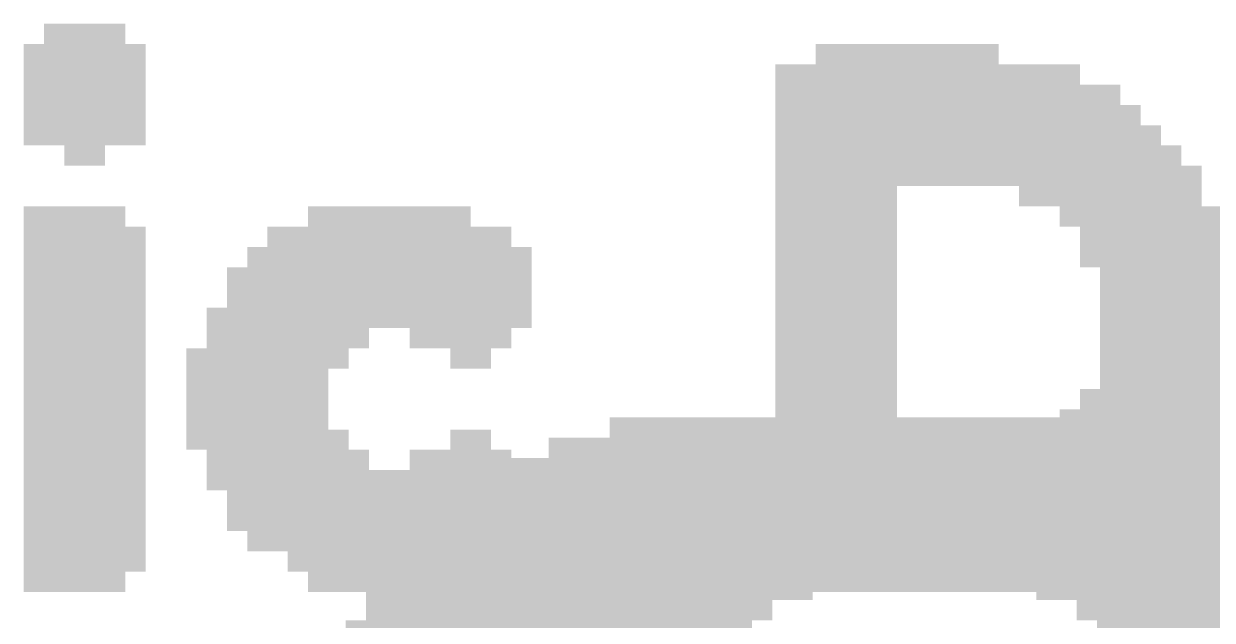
# Model space of a CAD drawing. Extents: x -41 to 66, y -21 to 32.
# Drawn here: x 10.331 to 12.672, y 19.089 to 20.265 of the extents above; entities that cross this region are included whole.
import ezdxf

# ---------------------------------------------------------------- set-up
doc = ezdxf.new("R2010")
doc.units = 0
doc.layers.add('21', color=41, linetype='CONTINUOUS')
doc.layers.add('22', color=40, linetype='CONTINUOUS')

# ---------------------------------------------------------------- blocks, each defined once
blk = doc.blocks.new('RECT')
blk.add_solid([(-0.5, -0.5), (0.5, -0.5), (-0.5, 0.5), (0.5, 0.5)])

msp = doc.modelspace()

# ---------------------------------------------------------------- block references
at = {"layer": '21', "yscale": 0.04}
for p, xscale in [((10.451, 20.245), 0.16), ((10.451, 20.205), 0.24), ((12.071, 20.205), 0.36), ((10.451, 20.165), 0.24), ((12.111, 20.165), 0.6), ((10.451, 20.125), 0.24), ((12.151, 20.125), 0.68), ((10.451, 20.085), 0.24), ((12.171, 20.085), 0.72), ((10.451, 20.045), 0.24), ((12.191, 20.045), 0.76), ((10.451, 20.005), 0.08), ((12.211, 20.005), 0.8), ((12.231, 19.965), 0.84), ((11.931, 19.925), 0.24), ((12.471, 19.925), 0.36), ((10.431, 19.885), 0.2), ((11.051, 19.885), 0.32), ((11.931, 19.885), 0.24), ((12.531, 19.885), 0.32), ((10.451, 19.845), 0.24), ((11.051, 19.845), 0.48), ((11.931, 19.845), 0.24), ((12.551, 19.845), 0.28), ((10.451, 19.805), 0.24), ((11.051, 19.805), 0.56), ((11.931, 19.805), 0.24), ((12.571, 19.805), 0.32), ((10.451, 19.765), 0.24), ((11.031, 19.765), 0.6), ((11.931, 19.765), 0.24), ((12.591, 19.765), 0.28), ((10.451, 19.725), 0.24), ((11.031, 19.725), 0.6), ((11.931, 19.725), 0.24), ((12.591, 19.725), 0.28), ((10.451, 19.685), 0.24), ((11.011, 19.685), 0.64), ((11.931, 19.685), 0.24), ((12.591, 19.685), 0.28), ((10.451, 19.645), 0.24), ((10.851, 19.645), 0.32), ((11.191, 19.645), 0.2), ((11.931, 19.645), 0.24), ((12.591, 19.645), 0.28), ((10.451, 19.605), 0.24), ((10.811, 19.605), 0.32), ((11.211, 19.605), 0.08), ((11.931, 19.605), 0.24), ((12.591, 19.605), 0.28), ((10.451, 19.565), 0.24), ((10.791, 19.565), 0.28), ((11.931, 19.565), 0.24), ((12.591, 19.565), 0.28), ((10.451, 19.525), 0.24), ((10.791, 19.525), 0.28), ((11.931, 19.525), 0.24), ((12.551, 19.525), 0.28), ((10.451, 19.485), 0.24), ((10.791, 19.485), 0.28), ((11.931, 19.485), 0.24), ((12.531, 19.485), 0.32), ((10.451, 19.445), 0.24), ((10.811, 19.445), 0.32), ((11.211, 19.445), 0.08), ((11.931, 19.445), 0.24), ((12.511, 19.445), 0.36), ((10.451, 19.405), 0.24), ((10.851, 19.405), 0.32), ((11.191, 19.405), 0.2), ((12.231, 19.405), 0.84), ((10.451, 19.365), 0.24), ((11.011, 19.365), 0.64), ((12.211, 19.365), 0.8), ((10.451, 19.325), 0.24), ((11.031, 19.325), 0.6), ((12.211, 19.325), 0.8), ((10.451, 19.285), 0.24), ((11.031, 19.285), 0.6), ((12.191, 19.285), 0.76), ((10.451, 19.245), 0.24), ((11.051, 19.245), 0.56), ((12.151, 19.245), 0.68), ((10.451, 19.205), 0.24), ((11.071, 19.205), 0.44), ((12.131, 19.205), 0.64), ((10.431, 19.165), 0.2), ((11.051, 19.165), 0.32), ((12.091, 19.165), 0.56)]:
    msp.add_blockref('RECT', p, dxfattribs=dict(at, xscale=xscale))
at = {"layer": '22', "yscale": 0.04, "rotation": 180}
for p, xscale in [((12.705, 19.469), 2.44), ((12.705, 19.429), 2.68), ((12.705, 19.389), 2.84), ((12.705, 19.349), 3), ((12.705, 19.309), 3.08), ((12.705, 19.269), 3.16), ((12.705, 19.229), 3.24), ((12.525, 19.189), 0.72), ((11.445, 19.149), 0.88), ((12.585, 19.149), 0.52), ((11.405, 19.109), 0.8), ((12.605, 19.109), 0.4), ((11.365, 19.069), 0.8), ((12.605, 19.069), 0.32)]:
    msp.add_blockref('RECT', p, dxfattribs=dict(at, xscale=xscale))
msp.add_blockref('RECT', (11.545, 19.189), dxfattribs=at)

doc.saveas('drawing.dxf')
